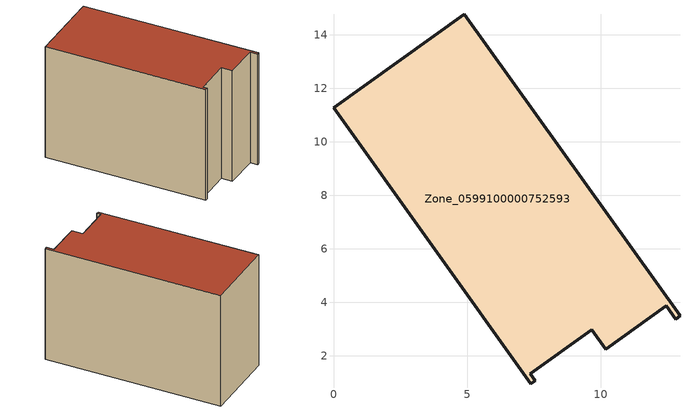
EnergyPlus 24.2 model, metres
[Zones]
Zone_0599100000752593
 floor ground (C_G): 0,11.28 4.89,14.78 12.96,3.49 12.8,3.37 12.45,3.86 10.19,2.25 9.66,2.98 7.35,1.33 7.54,1.06 7.38,0.95 z0
 wall outside (C_F): 4.89,14.78 0,11.28 7.38,0.95 7.54,1.06 7.35,1.33 9.66,2.98 10.19,2.25 12.45,3.86 12.8,3.37 12.96,3.49 4.89,14.78 z0:9.23
 roof outside (C_R): 7.38,0.95 7.54,1.06 7.35,1.33 9.66,2.98 10.19,2.25 12.45,3.86 12.8,3.37 12.96,3.49 4.89,14.78 0,11.28 z9.23
[BUILDING]
Pand.0599100000752593: North Axis=0; Terrain=City; Loads Convergence Tolerance Value=0.04; Temperature Convergence Tolerance Value=0.4; Solar Distribution=FullExterior; Maximum Number of Warmup Days=25; Minimum Number of Warmup Days=1
[Site:Location]
Rotterdam.The.Hague.AP_ZH_NLD Design_Conditions: Latitude=51.96; Longitude=4.45; Time Zone=1; Elevation=-4.5
[SITE:GROUNDTEMPERATURE:BUILDINGSURFACE]
18, 18, 18, 18, 18, 18, 18, 18, 18, 18, 18, 18
[MATERIAL] Thermal Absorptance=0.9; Solar Absorptance=0.7; Visible Absorptance=0.7
Name | Roughness | Thickness | Conductivity | Density | Specific Heat
G.TI.2006-2014 | MediumSmooth | 0.15 | 0.06 | 540 | 1210
F.TI.2006-2014 | Rough | 0.3 | 0.12 | 1920 | 840
R.TI.2006-2014 | MediumRough | 0.2 | 0.08 | 1500 | 1000
[CONSTRUCTION]
C_G: G.TI.2006-2014
C_F: F.TI.2006-2014
C_R: R.TI.2006-2014
[ZONE]
Zone_0599100000752593: Type=1; Multiplier=1; Ceiling Height=Autocalculate; Volume=Autocalculate; Floor Area=autocalculate; Part of Total Floor Area=Yes
[ZONEINFILTRATION:DESIGNFLOWRATE]
Infil_Zone_0599100000752593: Zone or ZoneList or Space or SpaceList=Zone_0599100000752593; Schedule=AlwaysOn; Design Flow Rate Calculation Method=Flow/Area; Flow Rate per Floor Area=0.0015; Constant Term Coefficient=1; Temperature Term Coefficient=0; Velocity Term Coefficient=0; Velocity Squared Term Coefficient=0
[HVACTEMPLATE:ZONE:IDEALLOADSAIRSYSTEM]
Zone_0599100000752593: Maximum Heating Supply Air Temperature=50; Minimum Cooling Supply Air Temperature=13; Maximum Heating Supply Air Humidity Ratio=0.0156; Minimum Cooling Supply Air Humidity Ratio=0.0077; Heating Limit=NoLimit; Cooling Limit=NoLimit; Dehumidification Control Type=ConstantSensibleHeatRatio; Cooling Sensible Heat Ratio=0.7; Dehumidification Setpoint=60; Humidification Control Type=None; Humidification Setpoint=30; Outdoor Air Method=None; Outdoor Air Flow Rate per Person=0.00944; Outdoor Air Flow Rate per Zone Floor Area=0; Outdoor Air Flow Rate per Zone=0; Demand Controlled Ventilation Type=None; Outdoor Air Economizer Type=NoEconomizer; Heat Recovery Type=None; Sensible Heat Recovery Effectiveness=0.7; Latent Heat Recovery Effectiveness=0.65
[ZONECONTROL:THERMOSTAT]
ThermostatControl_Zone_0599100000752593: Zone or ZoneList=Zone_0599100000752593; Control Type Schedule=DualSetpointControlType; Control 1=Thermostat_Zone_0599100000752593; Temperature Difference Between Cutout And Setpoint=0
[THERMOSTATSETPOINT:DUALSETPOINT]
Thermostat_Zone_0599100000752593: Heating Setpoint Temperature Schedule=HeatingSetpoint_Zone_0599100000752593; Cooling Setpoint Temperature Schedule=CoolingSetpoint_Zone_0599100000752593
[SCHEDULE:COMPACT]
HeatingSetpoint_Zone_0599100000752593: Through: 12/31, For: AllDays, Until: 24:00, 21
CoolingSetpoint_Zone_0599100000752593: Through: 12/31, For: AllDays, Until: 24:00, 24
DualSetpointControlType: Through: 12/31, For: AllDays, Until: 24:00, 4
AlwaysOn: Through: 12/31, For: AllDays, Until: 24:00, 1
